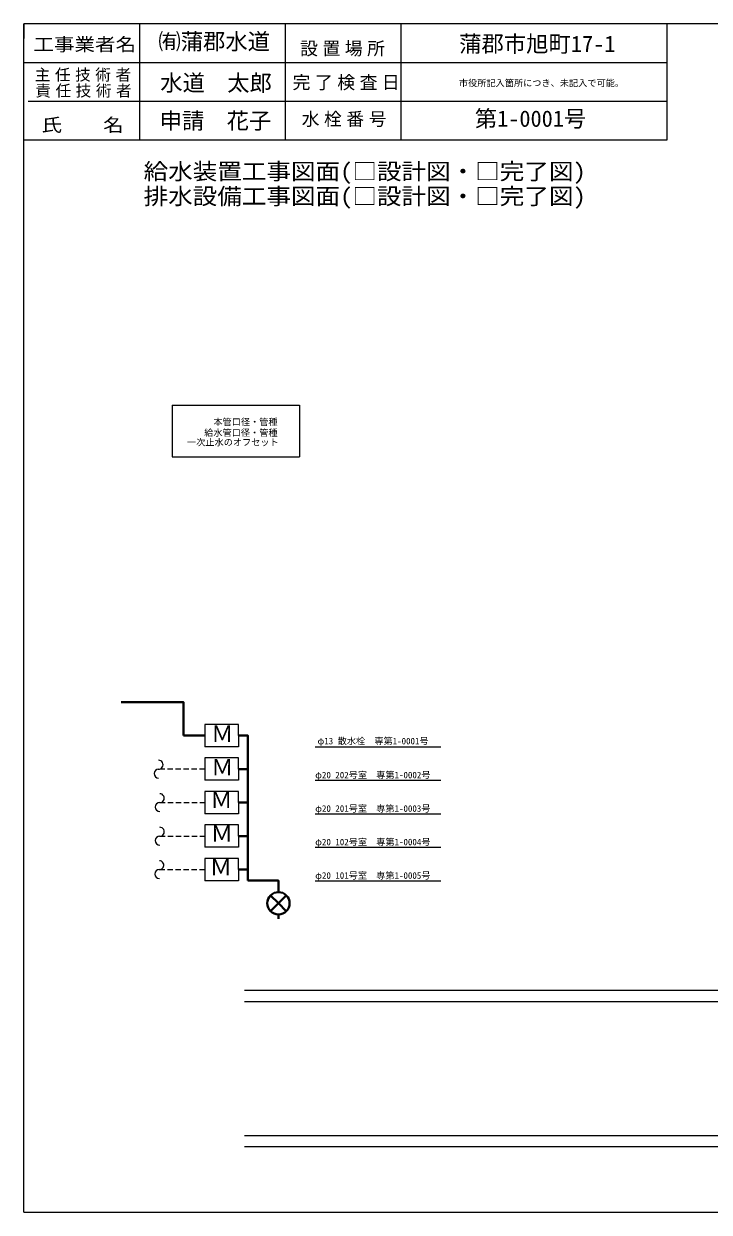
# Model space of a CAD drawing. Units: millimetres, scale not verified, with parts at other scales. Extents: x -68086 to 61897, y -70419 to 69803.
# Drawn here: x -16106 to 14584, y -70419 to -17195 of the extents above; entities that cross this region are included whole.
import ezdxf
from ezdxf.enums import TextEntityAlignment as Align

# ---------------------------------------------------------------- set-up
doc = ezdxf.new("R2010")
doc.units = ezdxf.units.MM
doc.header["$LTSCALE"] = 200
doc.linetypes.add('DASHED1', pattern=[1.8, 1.2, -0.6])
for name, color, linetype, lineweight in [('0-0_芯', 7, 'Continuous', 25), ('4-0_芯延焼ﾗｲﾝ', 7, 'Continuous', 25), ('5-0_芯', 7, 'Continuous', 25), ('7-0_凡例他', 6, 'Continuous', 9)]:
    doc.layers.add(name, color=color, linetype=linetype, lineweight=lineweight)
doc.layers.add('1-0_芯', color=7, linetype='Continuous')
doc.styles.add('ＭＳ 明朝', font='')
doc.styles.get('ＭＳ 明朝').set_extended_font_data('MS Mincho')

msp = doc.modelspace()

# ---------------------------------------------------------------- linework, layer by layer
at = {"layer": '0-0_芯'}
for p, q in [((-16105.8, -70419), (-16105.8, -17195.1)), ((-10905.8, -22395.1), (-10905.8, -17195.1)), ((-4405.8, -17195.1), (-4405.8, -22395.1)), ((794.2, -22395.1), (794.2, -17195.1)), ((-15905.8, -20661.8), (12694.2, -20661.8))]:
    msp.add_line(p, q, dxfattribs=at)
for points in [[(-16105.8, -70419), (61896.8, -70419), (61896.8, -17195.1)], [(61896.8, -17195.1), (-16105.8, -17195.1), (-16105.8, -17861.7)], [(-16105.8, -22395.1), (12694.2, -22395.1), (12694.2, -17195.1)], [(-16090.1, -18928.5), (-16105.8, -18928.5), (12694.2, -18928.5)]]:
    msp.add_lwpolyline(points, dxfattribs=at)
at = {"layer": '5-0_芯'}
for p, q in [((-6497.6, -49074.4), (-6497.6, -48574.4)), ((-6497.6, -50574.4), (-6497.6, -50074.4)), ((-6497.6, -52074.4), (-6497.6, -51574.4)), ((-6497.6, -53574.4), (-6497.6, -53074.4)), ((-7997.6, -54574.4), (-7997.6, -55574.4)), ((-6497.6, -54574.4), (-7997.6, -54574.4)), ((-6497.6, -55074.4), (-6497.6, -54574.4)), ((-6222.3, -60481.2), (59105.1, -60481.2)), ((-6222.3, -60981.2), (59105.1, -60981.2)), ((-6222.3, -66981.2), (59105.1, -66981.2)), ((-6222.3, -67481.2), (59105.1, -67481.2))]:
    msp.add_line(p, q, dxfattribs=at)
at = {"layer": '5-0_芯', "color": 3, "lineweight": 40}
for p, q in [((-7997.6, -49074.4), (-8952.6, -49074.4)), ((-6067.5, -49760), (-6067.5, -49074.4)), ((-6067.5, -50574.4), (-6497.6, -50574.4)), ((-6067.5, -55563.8), (-6067.5, -50574.4)), ((-6067.5, -52074.4), (-6497.6, -52074.4)), ((-6067.5, -53574.4), (-6497.6, -53574.4)), ((-6067.5, -55074.4), (-6497.6, -55074.4)), ((-4704.3, -56582.8), (-5057.9, -56229.3)), ((-4704.3, -56582.8), (-4350.8, -56229.3)), ((-4704.3, -56582.8), (-5057.9, -56936.4)), ((-4704.3, -56582.8), (-4350.8, -56936.4)), ((-4704.3, -57283.8), (-4704.3, -57082.8))]:
    msp.add_line(p, q, dxfattribs=at)
at = {"layer": '5-0_芯', "color": 2, "lineweight": 9}
for p, q in [((-3057.8, -49574.4), (2570.5, -49574.4)), ((-3057.8, -51074.4), (2570.5, -51074.4)), ((-3057.8, -52574.4), (2570.5, -52574.4)), ((-3057.8, -54074.4), (2570.5, -54074.4)), ((-3057.8, -55574.4), (2570.5, -55574.4))]:
    msp.add_line(p, q, dxfattribs=at)
at = {"layer": '5-0_芯', "linetype": 'DASHED1'}
for p, q in [((-7997.6, -50574.4), (-10005.2, -50574.4)), ((-10017.7, -52073.8), (-8018.8, -52073.8)), ((-10017.7, -53573.8), (-7997.6, -53573.8)), ((-10035.4, -55073.8), (-7997.6, -55073.8))]:
    msp.add_line(p, q, dxfattribs=at)
at = {"layer": '5-0_芯', "color": 3, "lineweight": 40}
for points in [[(-8952.6, -49074.4), (-8952.6, -47577), (-11739.2, -47577)], [(-6067.5, -50574.4), (-6067.5, -49074.4), (-6497.6, -49074.4)], [(-4704.3, -56082.8), (-4704.3, -55563.8), (-6067.5, -55563.8)]]:
    msp.add_lwpolyline(points, dxfattribs=at)
at = {"layer": '5-0_芯'}
for points in [[(-6497.6, -48574.4), (-7997.6, -48574.4), (-7997.6, -49574.4)], [(-6497.6, -49074.4), (-6497.6, -49574.4), (-7997.6, -49574.4)], [(-6497.6, -50074.4), (-7997.6, -50074.4), (-7997.6, -51074.4)], [(-6497.6, -50574.4), (-6497.6, -51074.4), (-7997.6, -51074.4)], [(-6497.6, -51574.4), (-7997.6, -51574.4), (-7997.6, -52574.4)], [(-6497.6, -52074.4), (-6497.6, -52574.4), (-7997.6, -52574.4)], [(-6497.6, -53074.4), (-7997.6, -53074.4), (-7997.6, -54074.4)], [(-6497.6, -53574.4), (-6497.6, -54074.4), (-7997.6, -54074.4)], [(-6497.6, -55074.4), (-6497.6, -55574.4), (-7997.6, -55574.4)]]:
    msp.add_lwpolyline(points, dxfattribs=at)
at = {"layer": '5-0_芯', "color": 3, "lineweight": 40}
msp.add_circle((-4704.3, -56582.8), 500, dxfattribs=at)
at = {"layer": '5-0_芯'}
for centre, start, end in [((-10071, -50375.5), 264.63857, 90), ((-10071, -50773.8), 90, 270), ((-10017.7, -52273.8), 90, 270), ((-10017.7, -51875.5), 264.63857, 90), ((-10017.7, -53375.5), 264.63857, 90), ((-10017.7, -53773.8), 90, 270), ((-10035.4, -54875.5), 264.63857, 90), ((-10035.4, -55273.8), 90, 270)]:
    msp.add_arc(centre, 200, start, end, dxfattribs=at)
at = {"layer": '7-0_凡例他'}
for p, q in [((-9459.1, -34282), (-9459.1, -36589)), ((-9459.1, -36589), (-3754, -36589))]:
    msp.add_line(p, q, dxfattribs=at)
msp.add_lwpolyline([(-9459.1, -34282), (-3754, -34282), (-3754, -36589)], dxfattribs=at)

# ---------------------------------------------------------------- texts
at = {"layer": '0-0_芯', "style": 'ＭＳ 明朝', "width": 1.15}
for s, p in [('工事業者名', (-15675.9, -18585.1)), ('氏\u3000\u3000名', (-15311.9, -22194.2))]:
    msp.add_text(s, height=586.5, dxfattribs=at).set_placement(p, align=Align.BOTTOM_LEFT)
at = {"layer": '0-0_芯', "attachment_point": 7, "style": 'ＭＳ 明朝'}
for s, insert, char_height in [('\\T1.25;設置場所', (-3732.7, -18662), 586.5), ('\\T1.29;主任技術者', (-15614.5, -19791.7), 513.2), ('\\T1.25;完了検査日', (-4068.4, -20179.4), 586.5), ('\\T1.29;責任技術者', (-15587.6, -20506.5), 513.2), ('\\T1.25;水栓番号', (-3665.5, -21817.7), 586.5)]:
    msp.add_mtext(s, dxfattribs=dict(at, insert=insert, char_height=char_height))
at = {"layer": '1-0_芯', "style": 'ＭＳ 明朝', "width": 1.1}
for s, p in [('給水装置工事図面(□設計図・□完了図)', (-10741.2, -24392.3)), ('排水設備工事図面(□設計図・□完了図)', (-10741.2, -25505.9))]:
    msp.add_text(s, height=733.1, dxfattribs=at).set_placement(p, align=Align.BOTTOM_LEFT)
at = {"layer": '4-0_芯延焼ﾗｲﾝ', "style": 'ＭＳ 明朝'}
for s, p in [('㈲蒲郡水道', (-10079.7, -18575.5)), ('蒲郡市旭町17-1', (3389.2, -18681.3)), ('水道\u3000太郎', (-9995.7, -20425.6)), ('申請\u3000花子', (-10022.5, -22125.1)), ('第1-0001号', (4086.8, -22029.9))]:
    msp.add_text(s, height=733.1, dxfattribs=at).set_placement(p, align=Align.BOTTOM_LEFT)
at = {"layer": '5-0_芯', "style": 'ＭＳ 明朝'}
for s, height, p in [('Ｍ', 733.1, (-7716.1, -49576.1)), ('φ13 散水栓\u3000専第1-0001号', 293.3, (-2953.5, -49554.1)), ('Ｍ', 733.1, (-7716.1, -51076.1)), ('φ20 202号室\u3000専第1-0002号', 293.3, (-3057.8, -51074.4)), ('Ｍ', 733.1, (-7758.9, -52531)), ('φ20 201号室\u3000専第1-0003号', 293.3, (-3057.8, -52574.4)), ('Ｍ', 733.1, (-7737.5, -54050)), ('φ20 102号室\u3000専第1-0004号', 293.3, (-3057.8, -54074.4)), ('Ｍ', 733.1, (-7780.3, -55547.7)), ('φ20 101号室\u3000専第1-0005号', 293.3, (-3057.8, -55574.4))]:
    msp.add_text(s, height=height, dxfattribs=at).set_placement(p, align=Align.BOTTOM_LEFT)
at = {"layer": '7-0_凡例他', "style": 'ＭＳ 明朝'}
for s, p in [('市役所記入箇所につき、未記入で可能。', (3377.2, -20084.6)), ('本管口径・管種', (-7614.4, -35261.8)), ('給水管口径・管種', (-8028.2, -35745.3)), ('一次止水のオフセット', (-8796.5, -36172.8))]:
    msp.add_text(s, height=293.3, dxfattribs=at).set_placement(p, align=Align.BOTTOM_LEFT)

doc.saveas('drawing.dxf')
